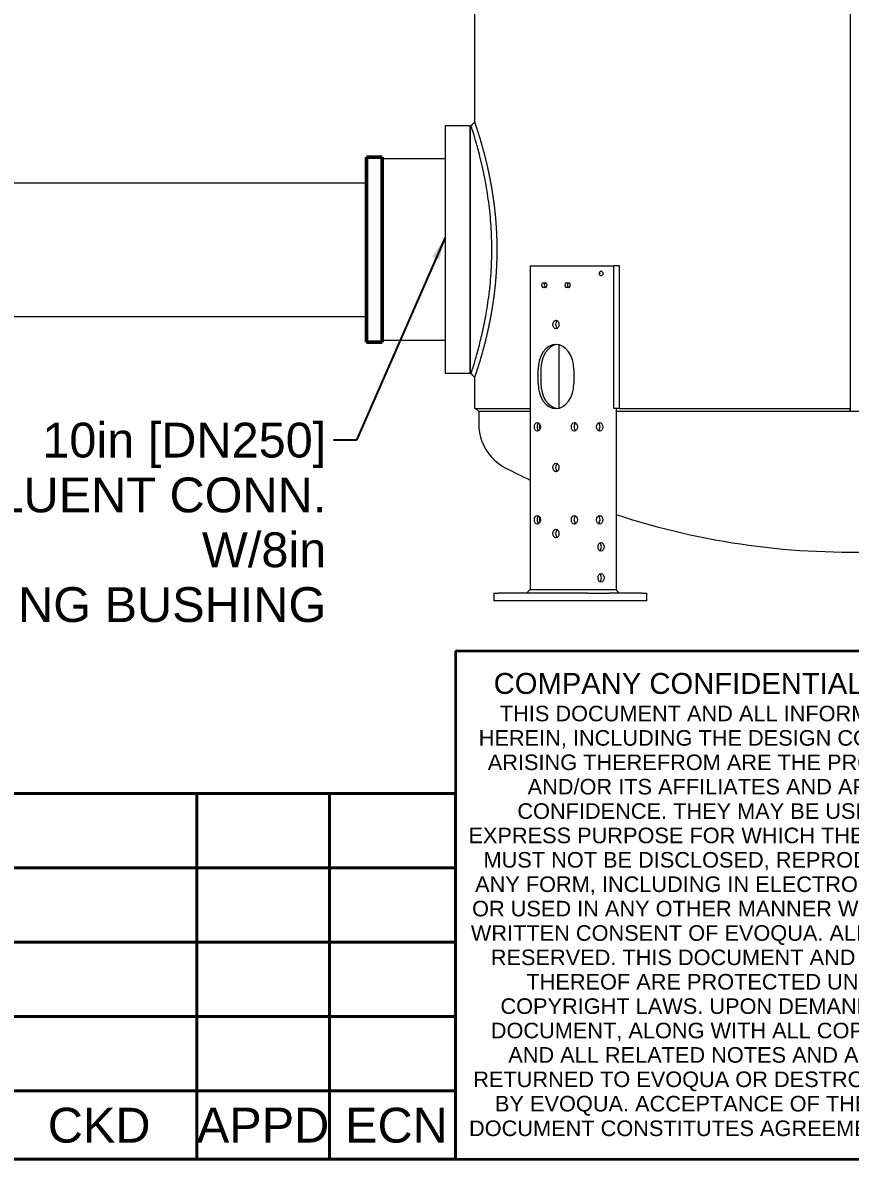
# Model space of a CAD drawing. Header units: inches. Extents: x 19 to 503, y 7 to 322.
# Drawn here: x 314.2 to 367.7, y 7.5 to 80.9 of the extents above; entities that cross this region are included whole.
import ezdxf
from ezdxf.enums import TextEntityAlignment as Align

# ---------------------------------------------------------------- set-up
doc = ezdxf.new("R2010")
doc.units = ezdxf.units.IN
doc.header["$LTSCALE"] = 15
doc.header["$MEASUREMENT"] = 0
doc.layers.get('0').update_dxf_attribs({"lineweight": 25})
for name, color, linetype, lineweight in [('Border', 7, 'Continuous', 35), ('Symbol', 7, 'Continuous', 25), ('Symbol (ANSI)', 7, 'Continuous', 25), ('Title', 7, 'Continuous', 35), ('Visible (ANSI)', 7, 'Continuous', 50)]:
    doc.layers.add(name, color=color, linetype=linetype, lineweight=lineweight)
doc.styles.add('MEMCOR Medium', font='arial.ttf')
doc.styles.get("Standard").update_dxf_attribs({"font": 'arial.ttf'})
doc.styles.add('Standard A-B-C', font='arial.ttf')
doc.dimstyles.new('Default (ANSI)$7', dxfattribs={"dimscale": 15, "dimtxt": 0.15, "dimasz": 0.098425, "dimexe": 0.125, "dimexo": 0.0625, "dimgap": 0.031496, "dimtad": 0, "dimtih": 1, "dimtoh": 1, "dimdec": 4, "dimrnd": 1e-08, "dimzin": 3, "dimdsep": 46, "dimlunit": 5, "dimtxsty": 'MEMCOR Medium', "dimcen": 0.09, "dimdle": 0.393701, "dimclrd": 256, "dimclre": 256, "dimclrt": 256, "dimadec": 0, "dimazin": 1, "dimtfac": 0.8, "dimtofl": 0, "dimtmove": 0, "dimatfit": 3, "dimfxl": 1, "dimfrac": 1, "dimtolj": 1, "dimtzin": 4, "dimlwd": -1, "dimlwe": -1, "dimarcsym": 0})

# ---------------------------------------------------------------- blocks, each defined once
blk = doc.blocks.new('Borders 22x34_D')
at = {"layer": 'Border'}
blk.add_line((1.25, 0.5), (33.5, 0.5), dxfattribs=at)
blk = doc.blocks.new('Title Blocks D-E')
at = {"layer": 'Title'}
for p, q in [((18.0646, 11.4455), (15.2521, 11.4455)), ((15.2521, 11.4455), (15.2521, 9.258)), ((15.2521, 9.258), (18.0646, 9.258))]:
    blk.add_line(p, q, dxfattribs=at)
at = {"layer": 'Title', "insert": (16.6705, 11.3517), "char_height": 0.06, "width": 2.725909, "attachment_point": 2, "line_spacing_factor": 0.757101, "style": 'Standard A-B-C'}
blk.add_mtext('\\pxsm0.94;\\fArial|b0|i0;{\\H0.0900;COMPANY CONFIDENTIAL INFORMATION\\P}\\fArial|b0|i0;{\\H0.0670;THIS DOCUMENT AND ALL INFORMATION CONTAINED HEREIN, INCLUDING THE DESIGN CONCEPTS AND THOSE ARISING THEREFROM ARE THE PROPERTY OF EVOQUA AND/OR ITS AFFILIATES AND ARE SUBMITTED IN CONFIDENCE. THEY MAY BE USED ONLY FOR THE EXPRESS PURPOSE FOR WHICH THEY ARE PROVIDED AND MUST NOT BE DISCLOSED, REPRODUCED OR COPIED IN ANY FORM, INCLUDING IN ELECTRONIC FORMAT, LOANED OR USED IN ANY OTHER MANNER WITHOUT THE EXPRESS WRITTEN CONSENT OF EVOQUA. ALL PATENT RIGHTS ARE RESERVED. THIS DOCUMENT AND DERIVATIVE WORKS THEREOF ARE PROTECTED UNDER APPLICABLE COPYRIGHT LAWS. UPON DEMAND OF EVOQUA, THIS DOCUMENT, ALONG WITH ALL COPIES AND EXTRACTS, AND ALL RELATED NOTES AND ANALYSES MUST BE RETURNED TO EVOQUA OR DESTROYED, AS INSTRUCTED BY EVOQUA. ACCEPTANCE OF THE DELIVERY OF THIS DOCUMENT CONSTITUTES AGREEMENT TO THESE TERMS}\\fArial|b0|i0;{\\H0.0680;.}', dxfattribs=at)
at = {"layer": 'Title', "lineweight": 30, "flags": 63}
for tag, height, p in [('DESIGNER', 0.094, (18.4396, 11.1408)), ('CREATION_DATE', 0.094, (19.1896, 11.1408)), ('CHECKED_BY', 0.094, (18.4396, 10.7033)), ('CHECKED_DATE', 0.094, (19.1896, 10.7033)), ('ENG_APPROVED_BY', 0.094, (18.4396, 10.2658)), ('ENG_APPROVAL_DATE', 0.094, (19.1896, 10.2658)), ('MANAGER', 0.094, (18.8146, 9.8283)), ('PROJECT', 0.12, (20.2833, 9.3768)), ('PART_NUMBER', 0.12, (21.7208, 9.3768)), ('REVISION_NUMBER', 0.12, (25.5646, 9.3768)), ('@DMS_Reference', 0.12, (23.3146, 9.3768)), ('Sheet_Number', 0.12, (24.5021, 9.3768)), ('Number_of_sheets', 0.1247, (25.0646, 9.3768))]:
    blk.add_attdef(tag, text='', height=height, dxfattribs=at).set_placement(p, align=Align.MIDDLE_CENTER)
for tag, p in [('!Reference', (18.8771, 9.5267)), ('Scale_1', (18.8771, 9.308))]:
    blk.add_attdef(tag, text='', height=0.078, dxfattribs=at).set_placement(p, align=Align.BOTTOM_CENTER)
blk = doc.blocks.new('REVISION HISTORY')
at = {"layer": 'Symbol', "lineweight": 40}
for p, q in [((12.8201, 2.0747), (22.812, 2.0747)), ((21.6986, 2.0747), (21.6986, 0.7941)), ((22.2694, 2.0747), (22.2694, 0.7941)), ((22.812, 2.0747), (22.812, 0.7941)), ((12.8201, 1.7545), (22.812, 1.7545)), ((12.8201, 1.4344), (22.812, 1.4344)), ((12.8201, 1.1143), (22.812, 1.1143)), ((12.8201, 0.7941), (22.812, 0.7941)), ((21.6986, 0.5), (21.6986, 0.7941)), ((22.2694, 0.5), (22.2694, 0.7941)), ((22.812, 0.5), (22.812, 0.7941)), ((12.8201, 0.5), (22.812, 0.5))]:
    blk.add_line(p, q, dxfattribs=at)
at = {"layer": 'Symbol', "char_height": 0.15, "attachment_point": 7, "style": 'MEMCOR Medium'}
for s, insert in [('CKD', (21.0566, 0.5695)), ('APPD', (21.6984, 0.5721)), ('ECN', (22.3368, 0.5695))]:
    blk.add_mtext(s, dxfattribs=dict(at, insert=insert))

msp = doc.modelspace()

# ---------------------------------------------------------------- linework, layer by layer
at = {"layer": 'Visible (ANSI)', "linetype": 'Continuous', "lineweight": 18}
for p, q in [((367.68349, 123.7437), (367.68349, 55.9937)), ((343.43378, 74.48752), (343.43378, 83.14402)), ((341.50849, 74.2437), (341.50849, 58.2437)), ((343.13349, 74.2437), (341.50849, 74.2437)), ((343.13349, 58.2437), (343.13349, 74.2437)), ((343.13349, 74.2437), (343.18974, 74.2437)), ((343.13349, 74.2437), (343.13349, 58.2437)), ((341.50849, 72.1187), (337.44599, 72.1187)), ((311.63249, 70.5562), (336.44599, 70.5562)), ((347.01309, 65.2062), (347.21518, 65.2062)), ((347.01309, 65.2062), (347.01309, 44.3062)), ((347.21518, 65.2062), (350.12846, 65.2062)), ((350.12846, 65.2062), (351.10427, 65.2062)), ((351.10427, 65.2062), (352.41474, 65.2062)), ((352.788, 65.2062), (352.41474, 65.2062)), ((352.41474, 55.9937), (352.41474, 65.2062)), ((352.788, 55.9937), (352.788, 65.2062)), ((347.85511, 64.1112), (347.98946, 64.1112)), ((349.35418, 64.1112), (349.48853, 64.1112)), ((347.98946, 63.8012), (347.85511, 63.8012)), ((349.48853, 63.8012), (349.35418, 63.8012)), ((311.63249, 61.9312), (336.44599, 61.9312)), ((348.85996, 61.50344), (348.85996, 61.32896)), ((341.50849, 60.3687), (337.44599, 60.3687)), ((348.85996, 60.10434), (348.85996, 56.00806)), ((343.13349, 58.2437), (341.50849, 58.2437)), ((343.13349, 58.2437), (343.18974, 58.2437)), ((343.43378, 55.9937), (343.43378, 57.99988)), ((347.51924, 57.6162), (347.51924, 58.4962)), ((347.69602, 58.4962), (347.69602, 57.6162)), ((349.82441, 58.4962), (349.82441, 57.6162)), ((367.68349, 57.2437), (367.68349, 57.2437)), ((367.68349, 56.9937), (367.68349, 56.9937)), ((343.43378, 55.9937), (347.01309, 55.9937)), ((343.68349, 55.7937), (343.48349, 55.9937)), ((343.68349, 55.7937), (343.68349, 54.9937)), ((347.01309, 55.7937), (343.68349, 55.7937)), ((352.788, 55.9937), (352.41474, 55.9937)), ((352.57227, 55.9937), (352.57227, 44.3062)), ((367.68349, 55.7937), (352.57227, 55.7937)), ((352.788, 55.9937), (367.68349, 55.9937)), ((367.68349, 55.7937), (367.68349, 55.9937)), ((367.68349, 55.9937), (367.68349, 55.7937)), ((382.79471, 55.7937), (367.68349, 55.7937)), ((348.85996, 52.26244), (348.85996, 52.08796)), ((348.85996, 47.99944), (348.85996, 47.82496)), ((344.66662, 44.0562), (344.95951, 44.0562)), ((344.66662, 44.0562), (344.66662, 43.5562)), ((350.70122, 44.0562), (344.95951, 44.0562)), ((347.01309, 44.3062), (346.76309, 44.0562)), ((347.01309, 44.3062), (347.21518, 44.3062)), ((347.21518, 44.3062), (350.12846, 44.3062)), ((350.12846, 44.3062), (351.10427, 44.3062)), ((350.70122, 44.0562), (352.11543, 44.0562)), ((351.10427, 44.3062), (352.57227, 44.3062)), ((354.23675, 44.0562), (352.11543, 44.0562)), ((352.74904, 44.0562), (352.57227, 44.3062)), ((354.23675, 44.0562), (354.52965, 44.0562)), ((354.52965, 44.0562), (354.52965, 43.5562)), ((344.95951, 43.5562), (344.66662, 43.5562)), ((350.70122, 43.5562), (344.95951, 43.5562)), ((352.11543, 43.5562), (350.70122, 43.5562)), ((354.23675, 43.5562), (352.11543, 43.5562)), ((354.52965, 43.5562), (354.23675, 43.5562))]:
    msp.add_line(p, q, dxfattribs=at)
at = {"layer": 'Visible (ANSI)'}
for p, q in [((336.44599, 72.2117), (336.44599, 60.2757)), ((337.44599, 72.2117), (336.44599, 72.2117)), ((337.44599, 72.2117), (337.44599, 60.2757)), ((337.44599, 60.2757), (336.44599, 60.2757))]:
    msp.add_line(p, q, dxfattribs=at)
at = {"layer": 'Visible (ANSI)', "linetype": 'Continuous', "lineweight": 18}
for centre, radius, start, end in [((346.87349, 54.98924), 3.19, 179.9198527, 242.5344882), ((367.68349, 95.0237), 48.31, 242.5344882, 244.6675347), ((367.68349, 95.0237), 48.31, 251.7721295, 272.6464337)]:
    msp.add_arc(centre, radius, start, end, dxfattribs=at)
for centre, major_axis in [((351.5901, 64.7062), (0, -0.155)), ((348.67182, 61.4162), (0, -0.28)), ((347.4754, 54.8062), (0, -0.28)), ((349.86825, 54.8062), (0, -0.28)), ((351.50025, 54.8062), (0, 0.28)), ((348.67182, 52.1752), (0, -0.28)), ((347.4754, 48.8062), (0, -0.28)), ((349.86825, 48.8062), (0, -0.28)), ((351.50025, 48.8062), (0, 0.28)), ((348.67182, 47.9122), (0, -0.28)), ((351.5901, 47.0522), (0, -0.28)), ((351.5901, 45.0522), (0, -0.28))]:
    msp.add_ellipse(centre, major_axis=major_axis, ratio=0.70710678, dxfattribs=at)
for centre, major_axis, start_param, end_param in [((351.41332, 64.7062), (0, 0.155), 4.07971898, 5.34505898), ((347.85511, 63.9562), (0, -0.155), 3.14159265, 6.28318531), ((348.03189, 63.9562), (0, 0.155), 0.19477764, 2.94681501), ((347.98946, 63.9562), (0, 0.155), 3.14159265, 6.28318531), ((349.35418, 63.9562), (0, -0.155), 3.14159265, 6.28318531), ((349.53096, 63.9562), (0, 0.155), 0.19477764, 2.94681501), ((349.48853, 63.9562), (0, 0.155), 3.14159265, 6.28318531), ((348.8486, 61.4162), (0, -0.28), 3.60436277, 5.82041519), ((348.67182, 58.4962), (0, 1.63), 4.71238898, 7.85398163), ((348.8486, 58.4962), (0, 1.63), 0.07676248, 1.57079633), ((348.67182, 57.6162), (0, -1.63), 4.71238898, 7.85398163), ((348.8486, 57.6162), (0, -1.63), 4.71238898, 6.20642283), ((347.65217, 54.8062), (0, -0.28), 3.60436277, 5.82041519), ((350.04502, 54.8062), (0, -0.28), 3.60436277, 5.82041519), ((351.32347, 54.8062), (0, 0.28), 3.60436277, 5.82041519), ((347.78794, 54.8062), (0, 0.28), 0.90964484, 2.23194781), ((348.8486, 52.1752), (0, -0.28), 3.60436277, 5.82041519), ((347.65217, 48.8062), (0, -0.28), 3.60436277, 5.82041519), ((347.78794, 48.8062), (0, 0.28), 0.90964484, 2.23194781), ((350.04502, 48.8062), (0, -0.28), 3.60436277, 5.82041519), ((351.32347, 48.8062), (0, 0.28), 3.60436277, 5.82041519), ((348.8486, 47.9122), (0, -0.28), 3.60436277, 5.82041519), ((351.41332, 47.0522), (0, 0.28), 3.60436277, 5.82041519), ((351.41332, 45.0522), (0, 0.28), 3.60436277, 5.82041519)]:
    msp.add_ellipse(centre, major_axis=major_axis, ratio=0.70710678, start_param=start_param, end_param=end_param, dxfattribs=at)
for points in [[(343.18974, 74.2437), (343.27108, 74.32498), (343.35244, 74.40624), (343.43378, 74.48752)], [(343.43378, 57.99988), (343.35244, 58.08116), (343.27108, 58.16242), (343.18974, 58.2437)]]:
    msp.add_open_spline(points, degree=3, dxfattribs=at)
for points, knots in [([(343.18974, 58.2437), (343.18974, 58.2437), (343.19369, 58.25576), (343.20993, 58.30571), (343.22223, 58.34359), (343.27143, 58.49681), (343.32089, 58.65223), (343.44534, 59.06162), (343.52033, 59.31592), (343.6818, 59.90202), (343.76813, 60.23386), (343.93574, 60.93998), (344.02303, 61.33901), (344.18794, 62.20892), (344.2654, 62.67979), (344.39486, 63.66406), (344.44684, 64.17831), (344.49868, 64.95577), (344.51167, 65.21592), (344.52885, 65.73329), (344.53303, 65.9905), (344.53303, 66.4969), (344.52885, 66.75411), (344.51167, 67.27148), (344.49868, 67.53163), (344.44684, 68.30909), (344.39486, 68.82334), (344.2654, 69.80761), (344.18794, 70.27848), (344.02303, 71.14839), (343.93574, 71.54742), (343.76813, 72.25354), (343.6818, 72.58538), (343.52033, 73.17148), (343.44534, 73.42578), (343.32089, 73.83517), (343.27143, 73.99059), (343.22223, 74.14381), (343.20993, 74.18169), (343.19369, 74.23164), (343.18974, 74.2437), (343.18974, 74.2437)], [-92.59011948, -92.59011948, -92.59011948, -92.59011948, -90.66156923, -90.66156923, -88.73301898, -88.73301898, -84.87591848, -84.87591848, -81.01881799, -81.01881799, -77.16171749, -77.16171749, -73.3029747, -73.3029747, -69.4442319, -69.4442319, -65.58548911, -65.58548911, -63.65611772, -63.65611772, -61.72674632, -61.72674632, -59.79737492, -59.79737492, -57.86800353, -57.86800353, -54.00926073, -54.00926073, -50.15051794, -50.15051794, -46.29177515, -46.29177515, -42.43467465, -42.43467465, -38.57757415, -38.57757415, -34.72047366, -34.72047366, -32.79192341, -32.79192341, -30.86337316, -30.86337316, -30.86337316, -30.86337316]), ([(343.43378, 57.99988), (343.43378, 57.99988), (343.43802, 58.01233), (343.45547, 58.06385), (343.46867, 58.10293), (343.52149, 58.26094), (343.57458, 58.42119), (343.70818, 58.84317), (343.78868, 59.10523), (343.96207, 59.70907), (344.05481, 60.05089), (344.23492, 60.77817), (344.32876, 61.18917), (344.50618, 62.08524), (344.58957, 62.57032), (344.69417, 63.33092), (344.72568, 63.59013), (344.78045, 64.11543), (344.80371, 64.38153), (344.84098, 64.91578), (344.855, 65.18397), (344.87354, 65.71737), (344.87806, 65.98259), (344.87806, 66.50481), (344.87354, 66.77003), (344.855, 67.30343), (344.84098, 67.57162), (344.80371, 68.10587), (344.78045, 68.37197), (344.72568, 68.89727), (344.69417, 69.15648), (344.58957, 69.91708), (344.50618, 70.40216), (344.32876, 71.29823), (344.23492, 71.70923), (344.05481, 72.43651), (343.96207, 72.77833), (343.78868, 73.38217), (343.70818, 73.64423), (343.57458, 74.06621), (343.52149, 74.22646), (343.46867, 74.38447), (343.45547, 74.42355), (343.43802, 74.47507), (343.43378, 74.48752), (343.43378, 74.48752)], [31.82645638, 31.82645638, 31.82645638, 31.82645638, 33.81510846, 33.81510846, 35.80376055, 35.80376055, 39.78106471, 39.78106471, 43.75836888, 43.75836888, 47.73567305, 47.73567305, 51.71498297, 51.71498297, 55.6942929, 55.6942929, 57.68394787, 57.68394787, 59.67360283, 59.67360283, 61.66325779, 61.66325779, 63.65291276, 63.65291276, 65.64256772, 65.64256772, 67.63222268, 67.63222268, 69.62187765, 69.62187765, 71.61153261, 71.61153261, 75.59084254, 75.59084254, 79.57015247, 79.57015247, 83.54745663, 83.54745663, 87.5247608, 87.5247608, 91.50206497, 91.50206497, 93.49071705, 93.49071705, 95.47936913, 95.47936913, 95.47936914, 95.47936914])]:
    msp.add_open_spline(points, degree=3, knots=knots, dxfattribs=at)

# ---------------------------------------------------------------- block references
at = {"xscale": 15, "yscale": 15, "zscale": 15}
for name, p in [('Borders 22x34_D', (0, 0)), ('Title Blocks D-E', (113.39887, -131.36964))]:
    msp.add_blockref(name, p, dxfattribs=at)
at = {"layer": 'Symbol', "xscale": 15, "yscale": 15, "zscale": 15}
msp.add_blockref('REVISION HISTORY', (0, 0), dxfattribs=at)

# ---------------------------------------------------------------- texts
at = {"layer": 'Symbol (ANSI)', "insert": (333.83876, 55.07204), "char_height": 2.2500001, "width": 31.9664657, "attachment_point": 3, "line_spacing_factor": 0.944221, "style": 'MEMCOR Medium'}
msp.add_mtext('\\fArial|b0|i0;10in [DN250]\\P\\fArial|b0|i0;EFFLUENT CONN.\\P\\fArial|b0|i0;W/8in\\P\\fArial|b0|i0;REDUCING BUSHING', dxfattribs=at)

# ---------------------------------------------------------------- leaders
at = {"layer": 'Symbol (ANSI)', "annotation_type": 0, "has_hookline": 1, "hookline_direction": 1, "text_width": 31.51535}
msp.add_leader([(341.50849, 67.04059), (335.78758, 53.94704), (334.3112, 53.94704)], dimstyle='Default (ANSI)$7', override={"dimtad": 0}, dxfattribs=at)

doc.saveas('drawing.dxf')
